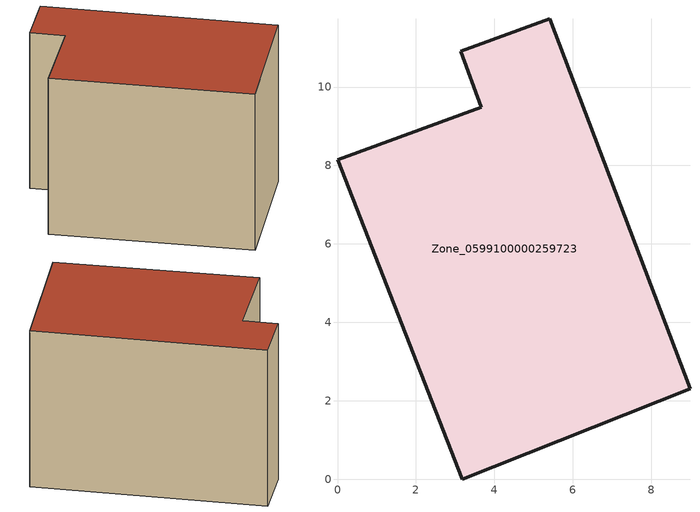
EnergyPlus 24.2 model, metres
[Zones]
Zone_0599100000259723
 floor ground (C_G): 5.41,11.74 8.99,2.3 3.18,0 0,8.15 3.66,9.49 3.14,10.91 z2.1
 wall outside (C_F): 3.18,0 8.99,2.3 5.41,11.74 3.14,10.91 3.66,9.49 0,8.15 3.18,0 z2.1:9.45
 roof outside (C_R): 8.99,2.3 5.41,11.74 3.14,10.91 3.66,9.49 0,8.15 3.18,0 z9.45
[BUILDING]
Pand.0599100000259723: North Axis=0; Terrain=City; Loads Convergence Tolerance Value=0.04; Temperature Convergence Tolerance Value=0.4; Solar Distribution=FullExterior; Maximum Number of Warmup Days=25; Minimum Number of Warmup Days=1
[Site:Location]
Rotterdam.The.Hague.AP_ZH_NLD Design_Conditions: Latitude=51.96; Longitude=4.45; Time Zone=1; Elevation=-4.5
[SITE:GROUNDTEMPERATURE:BUILDINGSURFACE]
18, 18, 18, 18, 18, 18, 18, 18, 18, 18, 18, 18
[MATERIAL] Thermal Absorptance=0.9; Solar Absorptance=0.7; Visible Absorptance=0.7
Name | Roughness | Thickness | Conductivity | Density | Specific Heat
G.TI.1946 | MediumSmooth | 0.15 | 1 | 540 | 1210
F.TI.1946 | Rough | 0.3 | 0.857143 | 1920 | 840
R.TI.1946 | MediumRough | 0.2 | 0.1 | 1500 | 1000
[CONSTRUCTION]
C_G: G.TI.1946
C_F: F.TI.1946
C_R: R.TI.1946
[ZONE]
Zone_0599100000259723: Type=1; Multiplier=1; Ceiling Height=Autocalculate; Volume=Autocalculate; Floor Area=autocalculate; Part of Total Floor Area=Yes
[ZONEINFILTRATION:DESIGNFLOWRATE]
Infil_Zone_0599100000259723: Zone or ZoneList or Space or SpaceList=Zone_0599100000259723; Schedule=AlwaysOn; Design Flow Rate Calculation Method=Flow/Area; Flow Rate per Floor Area=0.003; Constant Term Coefficient=1; Temperature Term Coefficient=0; Velocity Term Coefficient=0; Velocity Squared Term Coefficient=0
[HVACTEMPLATE:ZONE:IDEALLOADSAIRSYSTEM]
Zone_0599100000259723: Maximum Heating Supply Air Temperature=50; Minimum Cooling Supply Air Temperature=13; Maximum Heating Supply Air Humidity Ratio=0.0156; Minimum Cooling Supply Air Humidity Ratio=0.0077; Heating Limit=NoLimit; Cooling Limit=NoLimit; Dehumidification Control Type=ConstantSensibleHeatRatio; Cooling Sensible Heat Ratio=0.7; Dehumidification Setpoint=60; Humidification Control Type=None; Humidification Setpoint=30; Outdoor Air Method=None; Outdoor Air Flow Rate per Person=0.00944; Outdoor Air Flow Rate per Zone Floor Area=0; Outdoor Air Flow Rate per Zone=0; Demand Controlled Ventilation Type=None; Outdoor Air Economizer Type=NoEconomizer; Heat Recovery Type=None; Sensible Heat Recovery Effectiveness=0.7; Latent Heat Recovery Effectiveness=0.65
[ZONECONTROL:THERMOSTAT]
ThermostatControl_Zone_0599100000259723: Zone or ZoneList=Zone_0599100000259723; Control Type Schedule=DualSetpointControlType; Control 1=Thermostat_Zone_0599100000259723; Temperature Difference Between Cutout And Setpoint=0
[THERMOSTATSETPOINT:DUALSETPOINT]
Thermostat_Zone_0599100000259723: Heating Setpoint Temperature Schedule=HeatingSetpoint_Zone_0599100000259723; Cooling Setpoint Temperature Schedule=CoolingSetpoint_Zone_0599100000259723
[SCHEDULE:COMPACT]
HeatingSetpoint_Zone_0599100000259723: Through: 12/31, For: AllDays, Until: 24:00, 21
CoolingSetpoint_Zone_0599100000259723: Through: 12/31, For: AllDays, Until: 24:00, 24
DualSetpointControlType: Through: 12/31, For: AllDays, Until: 24:00, 4
AlwaysOn: Through: 12/31, For: AllDays, Until: 24:00, 1
